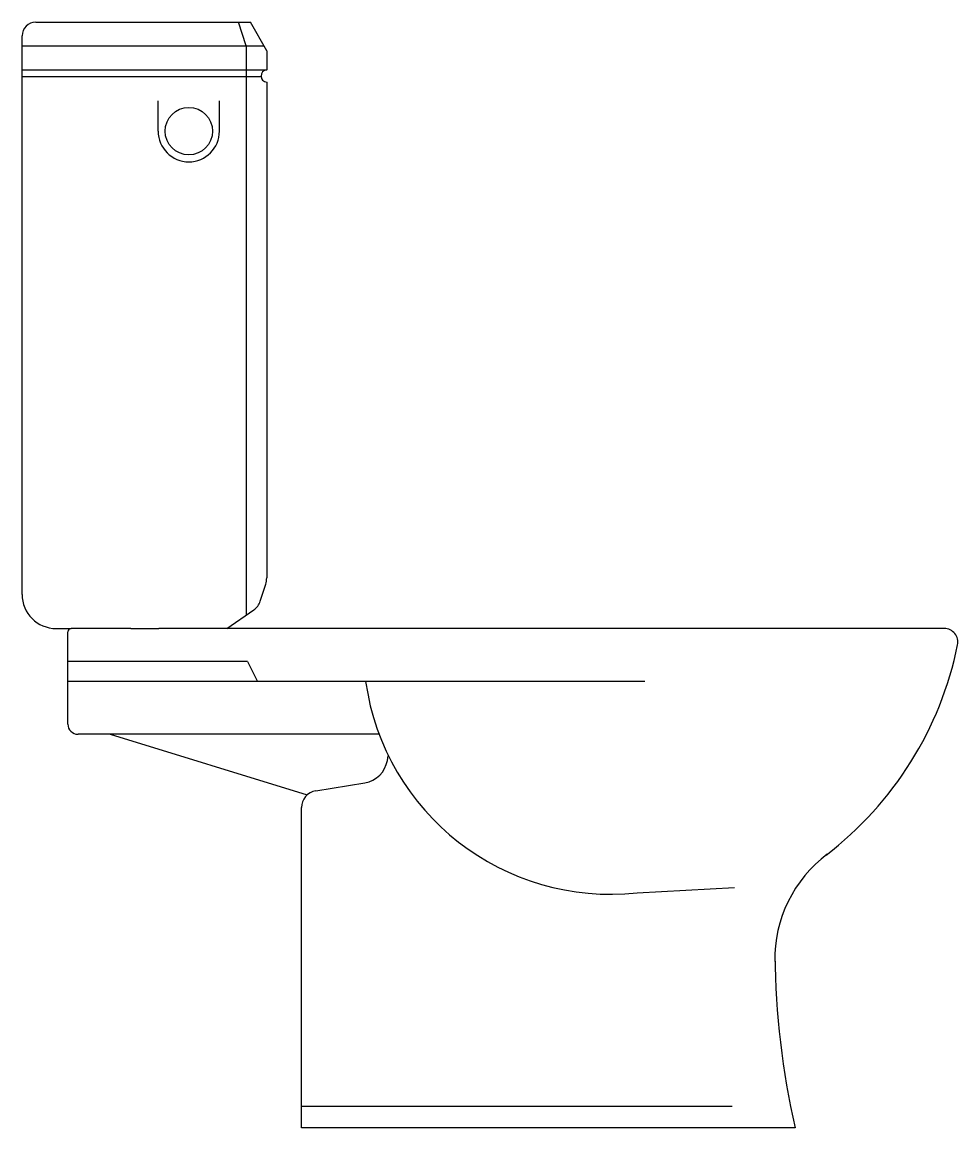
# Model space of a CAD drawing. Header units: millimetres. Extents: x -2988.498 to -2987.786, y 2977.16 to 2978.002.
import ezdxf

# ---------------------------------------------------------------- set-up
doc = ezdxf.new("R2010")
doc.units = ezdxf.units.MM
doc.header["$LTSCALE"] = 10
doc.layers.add('banheiro_louças', color=2, linetype='Continuous')

msp = doc.modelspace()

# ---------------------------------------------------------------- linework, layer by layer
at = {"layer": 'banheiro_louças'}
for p, q in [((-2988.48763, 2978.00169), (-2988.32422, 2978.00169)), ((-2988.32738, 2977.98353), (-2988.3334, 2978.00169)), ((-2988.31182, 2977.97979), (-2988.32422, 2978.00169)), ((-2988.49801, 2977.56618), (-2988.49801, 2977.99131)), ((-2988.49801, 2977.98353), (-2988.31394, 2977.98353)), ((-2988.32738, 2977.98353), (-2988.32738, 2977.55045)), ((-2988.31182, 2977.97979), (-2988.31182, 2977.96537)), ((-2988.49801, 2977.96537), (-2988.31182, 2977.96537)), ((-2988.49801, 2977.96018), (-2988.31611, 2977.96018)), ((-2988.31182, 2977.95588), (-2988.31182, 2977.5787)), ((-2988.39444, 2977.91871), (-2988.39444, 2977.94187)), ((-2988.34775, 2977.91871), (-2988.34775, 2977.94187)), ((-2988.31674, 2977.56103), (-2988.31258, 2977.5739)), ((-2988.34222, 2977.54024), (-2988.32173, 2977.55434)), ((-2988.47207, 2977.54024), (-2988.46061, 2977.54024)), ((-2988.4632, 2977.46751), (-2988.4632, 2977.53764)), ((-2988.41524, 2977.54024), (-2988.46061, 2977.54024)), ((-2988.41524, 2977.54024), (-2988.394, 2977.54024)), ((-2987.79601, 2977.54024), (-2988.394, 2977.54024)), ((-2988.3265, 2977.51523), (-2988.4632, 2977.51523)), ((-2988.3265, 2977.51523), (-2988.31888, 2977.50003)), ((-2988.02385, 2977.50003), (-2988.4632, 2977.50003)), ((-2988.22617, 2977.45972), (-2988.45542, 2977.45972)), ((-2988.43109, 2977.45972), (-2988.28102, 2977.41362)), ((-2988.21996, 2977.4399), (-2988.2194, 2977.44325)), ((-2988.27448, 2977.41673), (-2988.23709, 2977.42283)), ((-2988.28536, 2977.16024), (-2988.28536, 2977.40393)), ((-2988.02971, 2977.33918), (-2987.95569, 2977.34326)), ((-2987.95755, 2977.17663), (-2988.28536, 2977.17663)), ((-2987.90962, 2977.16024), (-2988.28536, 2977.16024))]:
    msp.add_line(p, q, dxfattribs=at)
msp.add_circle((-2988.37109, 2977.91871), 0.01803, dxfattribs=at)
for centre, radius, start, end in [((-2988.48763, 2977.99131), 0.01038, 90, 180), ((-2988.31136, 2977.96062), 0.00477, 95.57741, 264.42259), ((-2988.37109, 2977.91871), 0.02334, 180, 0), ((-2988.32738, 2977.5787), 0.01556, 342.07208, 0), ((-2988.47207, 2977.56618), 0.02594, 180, 270), ((-2988.32908, 2977.56502), 0.01297, 304.53466, 342.07208), ((-2988.46061, 2977.53764), 0.00259, 90, 180), ((-2987.79601, 2977.52986), 0.01038, 348.48545, 90), ((-2988.04953, 2977.58151), 0.26911, 307.42203, 348.48545), ((-2988.05012, 2977.52629), 0.18822, 188.01924, 276.22374), ((-2988.45542, 2977.46751), 0.00778, 180, 270), ((-2988.24043, 2977.44331), 0.02075, 279.26578, 350.54386), ((-2988.27239, 2977.40393), 0.01297, 99.26578, 180), ((-2987.82565, 2977.28892), 0.09931, 126.71905, 181.19152), ((-2987.28385, 2977.30019), 0.64123, 180.79172, 192.60674)]:
    msp.add_arc(centre, radius, start, end, dxfattribs=at)

doc.saveas('drawing.dxf')
